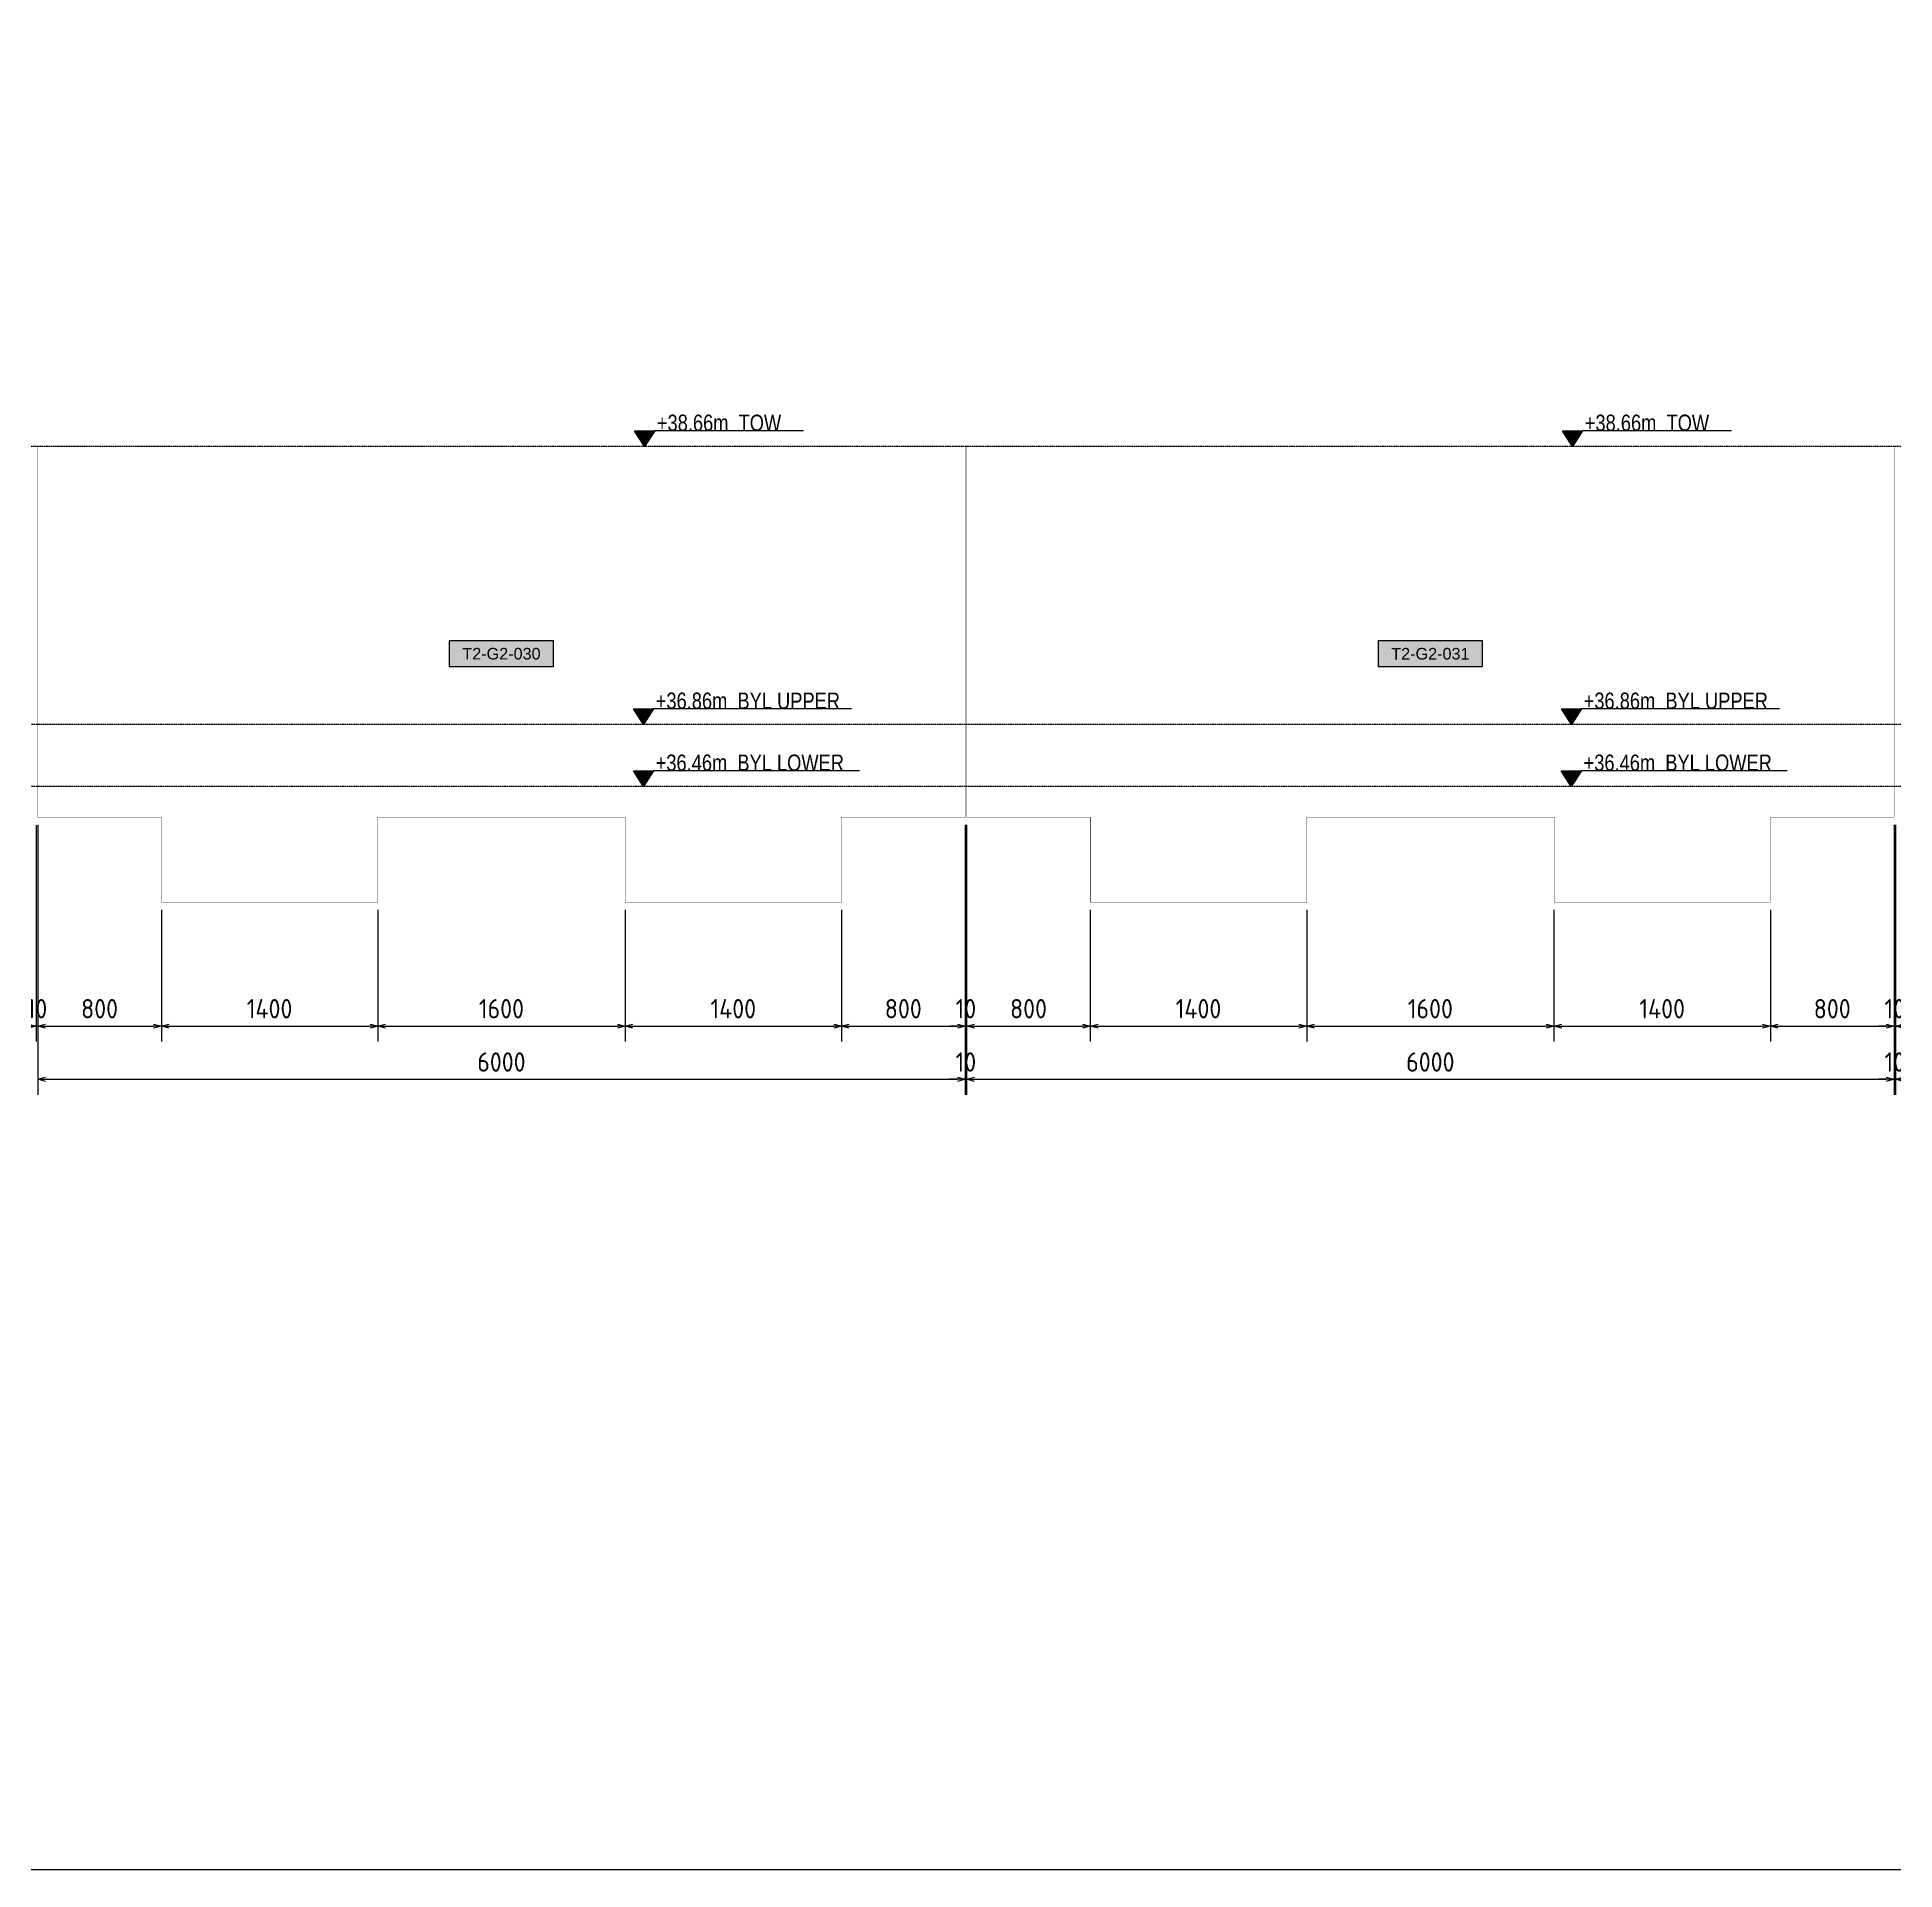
# Model space of a CAD drawing. Header units: centimetres. Extents: x -6122352 to 6876996, y -1694241 to 2592194.
# Drawn here: x 3484458 to 3496477, y 779040 to 790899 of the extents above; entities that cross this region are included whole.
import ezdxf
from ezdxf.enums import TextEntityAlignment as Align

# ---------------------------------------------------------------- set-up
doc = ezdxf.new("R2010")
doc.units = ezdxf.units.CM
doc.header["$MEASUREMENT"] = 0
doc.header["$PDMODE"] = 66
doc.header["$PDSIZE"] = 100
doc.linetypes.add('CENTER', pattern=[2, 1.25, -0.25, 0.25, -0.25])
doc.linetypes.add('DASHED2', pattern=[0.375, 0.25, -0.125])
doc.layers.get('Defpoints').update_dxf_attribs({"color": 255, "linetype": 'CENTER'})
for name, color, linetype in [('@MI-TYPE-01', 30, 'Continuous'), ('@MI-TYPE-02', 6, 'Continuous'), ('JML-Dimension', 1, 'Continuous'), ('PANEL-TAGS', 7, 'Continuous'), ('SECTION', 130, 'Continuous')]:
    doc.layers.add(name, color=color, linetype=linetype)
doc.styles.add('PANELTAG_STYLE', font='arial.ttf')
doc.styles.add('Schueco-BEMSTIL', font='isocpeur.ttf', dxfattribs={"width": 0.9})
doc.styles.add('txt-Pisa-std', font='arial.ttf', dxfattribs={"width": 0.8})
doc.dimstyles.new('MI- JWC-TXT-2.5 MM', dxfattribs={"dimscale": 1.5, "dimtxt": 2.5, "dimasz": 1, "dimexe": 2, "dimexo": 1, "dimgap": 1, "dimtad": 1, "dimdec": 0, "dimdsep": 46, "dimtxsty": 'Schueco-BEMSTIL', "dimblk": 'OPEN30', "dimcen": 0, "dimdle": 2, "dimclrd": 140, "dimclre": 8, "dimclrt": 40, "dimadec": 0, "dimazin": 2, "dimtfac": 1, "dimtdec": 0, "dimtix": 1, "dimtmove": 2, "dimatfit": 3, "dimldrblk": 'OPEN', "dimfxl": 2, "dimlwd": -1, "dimlwe": -1, "dimarcsym": 0})

# ---------------------------------------------------------------- blocks, each defined once
blk = doc.blocks.new('_Open30')
at = {"color": 0, "linetype": 'ByBlock', "lineweight": -2}
for p, q in [((-1, 0.27), (0, 0)), ((0, 0), (-1, -0.27)), ((0, 0), (-1, 0))]:
    blk.add_line(p, q, dxfattribs=at)
blk = doc.blocks.new('*D1815')
at = {"layer": '@MI-TYPE-01', "color": 8, "transparency": 16777216}
for p, q in [((3484452, 785800), (3484452, 784399)), ((3484462, 785801), (3484462, 784399))]:
    blk.add_line(p, q, dxfattribs=at)
at = {"layer": '@MI-TYPE-01', "color": 140, "transparency": 16777216}
for p, q in [((3484402, 784499), (3484352, 784499)), ((3484452, 784499), (3484462, 784499)), ((3484512, 784499), (3484562, 784499))]:
    blk.add_line(p, q, dxfattribs=at)
at = {"layer": 'Defpoints', "color": 0, "transparency": 16777216}
for p in [(3484452, 785850), (3484462, 785851), (3484462, 784499)]:
    blk.add_point(p, dxfattribs=at)
at = {"layer": '@MI-TYPE-01', "color": 140, "transparency": 16777216, "xscale": 50, "yscale": 50, "zscale": 50}
blk.add_blockref('_Open30', (3484452, 784499), dxfattribs=at)
at = {"layer": '@MI-TYPE-01', "color": 140, "transparency": 16777216, "xscale": 50, "yscale": 50, "zscale": 50, "rotation": 180}
blk.add_blockref('_Open30', (3484462, 784499), dxfattribs=at)
at = {"layer": '@MI-TYPE-01', "color": 40, "transparency": 16777216, "insert": (3484457, 784612), "char_height": 125, "attachment_point": 5, "style": 'Schueco-BEMSTIL'}
blk.add_mtext('10', dxfattribs=at)
blk = doc.blocks.new('_Open')
at = {"color": 0, "linetype": 'ByBlock', "lineweight": -2}
for p, q in [((-1, 0.2), (0, 0)), ((-1, -0.2), (0, 0)), ((0, 0), (-1, 0))]:
    blk.add_line(p, q, dxfattribs=at)
blk = doc.blocks.new('*D1816')
at = {"layer": '@MI-TYPE-01', "color": 8, "transparency": 16777216}
for p, q in [((3484462, 785801), (3484462, 784399)), ((3485262, 785251), (3485262, 784399))]:
    blk.add_line(p, q, dxfattribs=at)
at = {"layer": '@MI-TYPE-01', "color": 140, "transparency": 16777216}
blk.add_line((3484512, 784499), (3485212, 784499), dxfattribs=at)
at = {"layer": 'Defpoints', "color": 0, "transparency": 16777216}
for p in [(3484462, 785851), (3485262, 785301), (3485262, 784499)]:
    blk.add_point(p, dxfattribs=at)
at = {"layer": '@MI-TYPE-01', "color": 140, "transparency": 16777216, "xscale": 50, "yscale": 50, "zscale": 50, "rotation": 180}
blk.add_blockref('_Open30', (3484462, 784499), dxfattribs=at)
at = {"layer": '@MI-TYPE-01', "color": 140, "transparency": 16777216, "xscale": 50, "yscale": 50, "zscale": 50}
blk.add_blockref('_Open30', (3485262, 784499), dxfattribs=at)
at = {"layer": '@MI-TYPE-01', "color": 40, "transparency": 16777216, "insert": (3484862, 784612), "char_height": 125, "attachment_point": 5, "style": 'Schueco-BEMSTIL'}
blk.add_mtext('800', dxfattribs=at)
blk = doc.blocks.new('*D1817')
at = {"layer": '@MI-TYPE-01', "color": 8, "transparency": 16777216}
for p, q in [((3485262, 785251), (3485262, 784399)), ((3486662, 785251), (3486662, 784399))]:
    blk.add_line(p, q, dxfattribs=at)
at = {"layer": '@MI-TYPE-01', "color": 140, "transparency": 16777216}
blk.add_line((3485312, 784499), (3486612, 784499), dxfattribs=at)
at = {"layer": 'Defpoints', "color": 0, "transparency": 16777216}
for p in [(3485262, 785301), (3486662, 785301), (3486662, 784499)]:
    blk.add_point(p, dxfattribs=at)
at = {"layer": '@MI-TYPE-01', "color": 140, "transparency": 16777216, "xscale": 50, "yscale": 50, "zscale": 50, "rotation": 180}
blk.add_blockref('_Open30', (3485262, 784499), dxfattribs=at)
at = {"layer": '@MI-TYPE-01', "color": 140, "transparency": 16777216, "xscale": 50, "yscale": 50, "zscale": 50}
blk.add_blockref('_Open30', (3486662, 784499), dxfattribs=at)
at = {"layer": '@MI-TYPE-01', "color": 40, "transparency": 16777216, "insert": (3485962, 784612), "char_height": 125, "attachment_point": 5, "style": 'Schueco-BEMSTIL'}
blk.add_mtext('1400', dxfattribs=at)
blk = doc.blocks.new('*D1818')
at = {"layer": '@MI-TYPE-01', "color": 8, "transparency": 16777216}
for p, q in [((3486662, 785251), (3486662, 784399)), ((3488262, 785251), (3488262, 784399))]:
    blk.add_line(p, q, dxfattribs=at)
at = {"layer": '@MI-TYPE-01', "color": 140, "transparency": 16777216}
blk.add_line((3486712, 784499), (3488212, 784499), dxfattribs=at)
at = {"layer": 'Defpoints', "color": 0, "transparency": 16777216}
for p in [(3486662, 785301), (3488262, 785301), (3488262, 784499)]:
    blk.add_point(p, dxfattribs=at)
at = {"layer": '@MI-TYPE-01', "color": 140, "transparency": 16777216, "xscale": 50, "yscale": 50, "zscale": 50, "rotation": 180}
blk.add_blockref('_Open30', (3486662, 784499), dxfattribs=at)
at = {"layer": '@MI-TYPE-01', "color": 140, "transparency": 16777216, "xscale": 50, "yscale": 50, "zscale": 50}
blk.add_blockref('_Open30', (3488262, 784499), dxfattribs=at)
at = {"layer": '@MI-TYPE-01', "color": 40, "transparency": 16777216, "insert": (3487462, 784612), "char_height": 125, "attachment_point": 5, "style": 'Schueco-BEMSTIL'}
blk.add_mtext('1600', dxfattribs=at)
blk = doc.blocks.new('*D1819')
at = {"layer": '@MI-TYPE-01', "color": 8, "transparency": 16777216}
for p, q in [((3488262, 785251), (3488262, 784399)), ((3489662, 785251), (3489662, 784399))]:
    blk.add_line(p, q, dxfattribs=at)
at = {"layer": '@MI-TYPE-01', "color": 140, "transparency": 16777216}
blk.add_line((3488312, 784499), (3489612, 784499), dxfattribs=at)
at = {"layer": 'Defpoints', "color": 0, "transparency": 16777216}
for p in [(3488262, 785301), (3489662, 785301), (3489662, 784499)]:
    blk.add_point(p, dxfattribs=at)
at = {"layer": '@MI-TYPE-01', "color": 140, "transparency": 16777216, "xscale": 50, "yscale": 50, "zscale": 50, "rotation": 180}
blk.add_blockref('_Open30', (3488262, 784499), dxfattribs=at)
at = {"layer": '@MI-TYPE-01', "color": 140, "transparency": 16777216, "xscale": 50, "yscale": 50, "zscale": 50}
blk.add_blockref('_Open30', (3489662, 784499), dxfattribs=at)
at = {"layer": '@MI-TYPE-01', "color": 40, "transparency": 16777216, "insert": (3488962, 784612), "char_height": 125, "attachment_point": 5, "style": 'Schueco-BEMSTIL'}
blk.add_mtext('1400', dxfattribs=at)
blk = doc.blocks.new('*D1820')
at = {"layer": '@MI-TYPE-01', "color": 8, "transparency": 16777216}
for p, q in [((3490462, 785801), (3490462, 784399)), ((3489662, 785251), (3489662, 784399))]:
    blk.add_line(p, q, dxfattribs=at)
at = {"layer": '@MI-TYPE-01', "color": 140, "transparency": 16777216}
blk.add_line((3489712, 784499), (3490412, 784499), dxfattribs=at)
at = {"layer": 'Defpoints', "color": 0, "transparency": 16777216}
for p in [(3490462, 785851), (3489662, 785301), (3490462, 784499)]:
    blk.add_point(p, dxfattribs=at)
at = {"layer": '@MI-TYPE-01', "color": 140, "transparency": 16777216, "xscale": 50, "yscale": 50, "zscale": 50, "rotation": 180}
blk.add_blockref('_Open30', (3489662, 784499), dxfattribs=at)
at = {"layer": '@MI-TYPE-01', "color": 140, "transparency": 16777216, "xscale": 50, "yscale": 50, "zscale": 50}
blk.add_blockref('_Open30', (3490462, 784499), dxfattribs=at)
at = {"layer": '@MI-TYPE-01', "color": 40, "transparency": 16777216, "insert": (3490062, 784612), "char_height": 125, "attachment_point": 5, "style": 'Schueco-BEMSTIL'}
blk.add_mtext('800', dxfattribs=at)
blk = doc.blocks.new('*D1821')
at = {"layer": '@MI-TYPE-01', "color": 8, "transparency": 16777216}
for p, q in [((3490462, 785801), (3490462, 784399)), ((3490472, 785801), (3490472, 784399))]:
    blk.add_line(p, q, dxfattribs=at)
at = {"layer": '@MI-TYPE-01', "color": 140, "transparency": 16777216}
for p, q in [((3490412, 784499), (3490362, 784499)), ((3490462, 784499), (3490472, 784499)), ((3490522, 784499), (3490572, 784499))]:
    blk.add_line(p, q, dxfattribs=at)
at = {"layer": 'Defpoints', "color": 0, "transparency": 16777216}
for p in [(3490462, 785851), (3490472, 785851), (3490472, 784499)]:
    blk.add_point(p, dxfattribs=at)
at = {"layer": '@MI-TYPE-01', "color": 140, "transparency": 16777216, "xscale": 50, "yscale": 50, "zscale": 50}
blk.add_blockref('_Open30', (3490462, 784499), dxfattribs=at)
at = {"layer": '@MI-TYPE-01', "color": 140, "transparency": 16777216, "xscale": 50, "yscale": 50, "zscale": 50, "rotation": 180}
blk.add_blockref('_Open30', (3490472, 784499), dxfattribs=at)
at = {"layer": '@MI-TYPE-01', "color": 40, "transparency": 16777216, "insert": (3490467, 784612), "char_height": 125, "attachment_point": 5, "style": 'Schueco-BEMSTIL'}
blk.add_mtext('10', dxfattribs=at)
blk = doc.blocks.new('*D1822')
at = {"layer": '@MI-TYPE-01', "color": 8, "transparency": 16777216}
for p, q in [((3490472, 785801), (3490472, 784399)), ((3491272, 785251), (3491272, 784399))]:
    blk.add_line(p, q, dxfattribs=at)
at = {"layer": '@MI-TYPE-01', "color": 140, "transparency": 16777216}
blk.add_line((3490522, 784499), (3491222, 784499), dxfattribs=at)
at = {"layer": 'Defpoints', "color": 0, "transparency": 16777216}
for p in [(3490472, 785851), (3491272, 785301), (3491272, 784499)]:
    blk.add_point(p, dxfattribs=at)
at = {"layer": '@MI-TYPE-01', "color": 140, "transparency": 16777216, "xscale": 50, "yscale": 50, "zscale": 50, "rotation": 180}
blk.add_blockref('_Open30', (3490472, 784499), dxfattribs=at)
at = {"layer": '@MI-TYPE-01', "color": 140, "transparency": 16777216, "xscale": 50, "yscale": 50, "zscale": 50}
blk.add_blockref('_Open30', (3491272, 784499), dxfattribs=at)
at = {"layer": '@MI-TYPE-01', "color": 40, "transparency": 16777216, "insert": (3490872, 784612), "char_height": 125, "attachment_point": 5, "style": 'Schueco-BEMSTIL'}
blk.add_mtext('800', dxfattribs=at)
blk = doc.blocks.new('*D1823')
at = {"layer": '@MI-TYPE-01', "color": 8, "transparency": 16777216}
for p, q in [((3491272, 785251), (3491272, 784399)), ((3492672, 785251), (3492672, 784399))]:
    blk.add_line(p, q, dxfattribs=at)
at = {"layer": '@MI-TYPE-01', "color": 140, "transparency": 16777216}
blk.add_line((3491322, 784499), (3492622, 784499), dxfattribs=at)
at = {"layer": 'Defpoints', "color": 0, "transparency": 16777216}
for p in [(3491272, 785301), (3492672, 785301), (3492672, 784499)]:
    blk.add_point(p, dxfattribs=at)
at = {"layer": '@MI-TYPE-01', "color": 140, "transparency": 16777216, "xscale": 50, "yscale": 50, "zscale": 50, "rotation": 180}
blk.add_blockref('_Open30', (3491272, 784499), dxfattribs=at)
at = {"layer": '@MI-TYPE-01', "color": 140, "transparency": 16777216, "xscale": 50, "yscale": 50, "zscale": 50}
blk.add_blockref('_Open30', (3492672, 784499), dxfattribs=at)
at = {"layer": '@MI-TYPE-01', "color": 40, "transparency": 16777216, "insert": (3491972, 784612), "char_height": 125, "attachment_point": 5, "style": 'Schueco-BEMSTIL'}
blk.add_mtext('1400', dxfattribs=at)
blk = doc.blocks.new('*D1824')
at = {"layer": '@MI-TYPE-01', "color": 8, "transparency": 16777216}
for p, q in [((3492672, 785251), (3492672, 784399)), ((3494272, 785251), (3494272, 784399))]:
    blk.add_line(p, q, dxfattribs=at)
at = {"layer": '@MI-TYPE-01', "color": 140, "transparency": 16777216}
blk.add_line((3492722, 784499), (3494222, 784499), dxfattribs=at)
at = {"layer": 'Defpoints', "color": 0, "transparency": 16777216}
for p in [(3492672, 785301), (3494272, 785301), (3494272, 784499)]:
    blk.add_point(p, dxfattribs=at)
at = {"layer": '@MI-TYPE-01', "color": 140, "transparency": 16777216, "xscale": 50, "yscale": 50, "zscale": 50, "rotation": 180}
blk.add_blockref('_Open30', (3492672, 784499), dxfattribs=at)
at = {"layer": '@MI-TYPE-01', "color": 140, "transparency": 16777216, "xscale": 50, "yscale": 50, "zscale": 50}
blk.add_blockref('_Open30', (3494272, 784499), dxfattribs=at)
at = {"layer": '@MI-TYPE-01', "color": 40, "transparency": 16777216, "insert": (3493472, 784612), "char_height": 125, "attachment_point": 5, "style": 'Schueco-BEMSTIL'}
blk.add_mtext('1600', dxfattribs=at)
blk = doc.blocks.new('*D1825')
at = {"layer": '@MI-TYPE-01', "color": 8, "transparency": 16777216}
for p, q in [((3494272, 785251), (3494272, 784399)), ((3495672, 785251), (3495672, 784399))]:
    blk.add_line(p, q, dxfattribs=at)
at = {"layer": '@MI-TYPE-01', "color": 140, "transparency": 16777216}
blk.add_line((3494322, 784499), (3495622, 784499), dxfattribs=at)
at = {"layer": 'Defpoints', "color": 0, "transparency": 16777216}
for p in [(3494272, 785301), (3495672, 785301), (3495672, 784499)]:
    blk.add_point(p, dxfattribs=at)
at = {"layer": '@MI-TYPE-01', "color": 140, "transparency": 16777216, "xscale": 50, "yscale": 50, "zscale": 50, "rotation": 180}
blk.add_blockref('_Open30', (3494272, 784499), dxfattribs=at)
at = {"layer": '@MI-TYPE-01', "color": 140, "transparency": 16777216, "xscale": 50, "yscale": 50, "zscale": 50}
blk.add_blockref('_Open30', (3495672, 784499), dxfattribs=at)
at = {"layer": '@MI-TYPE-01', "color": 40, "transparency": 16777216, "insert": (3494972, 784612), "char_height": 125, "attachment_point": 5, "style": 'Schueco-BEMSTIL'}
blk.add_mtext('1400', dxfattribs=at)
blk = doc.blocks.new('*D1826')
at = {"layer": '@MI-TYPE-01', "color": 8, "transparency": 16777216}
for p, q in [((3496472, 785801), (3496472, 784399)), ((3495672, 785251), (3495672, 784399))]:
    blk.add_line(p, q, dxfattribs=at)
at = {"layer": '@MI-TYPE-01', "color": 140, "transparency": 16777216}
blk.add_line((3495722, 784499), (3496422, 784499), dxfattribs=at)
at = {"layer": 'Defpoints', "color": 0, "transparency": 16777216}
for p in [(3496472, 785851), (3495672, 785301), (3496472, 784499)]:
    blk.add_point(p, dxfattribs=at)
at = {"layer": '@MI-TYPE-01', "color": 140, "transparency": 16777216, "xscale": 50, "yscale": 50, "zscale": 50, "rotation": 180}
blk.add_blockref('_Open30', (3495672, 784499), dxfattribs=at)
at = {"layer": '@MI-TYPE-01', "color": 140, "transparency": 16777216, "xscale": 50, "yscale": 50, "zscale": 50}
blk.add_blockref('_Open30', (3496472, 784499), dxfattribs=at)
at = {"layer": '@MI-TYPE-01', "color": 40, "transparency": 16777216, "insert": (3496072, 784612), "char_height": 125, "attachment_point": 5, "style": 'Schueco-BEMSTIL'}
blk.add_mtext('800', dxfattribs=at)
blk = doc.blocks.new('*D1827')
at = {"layer": '@MI-TYPE-01', "color": 8, "transparency": 16777216}
for p, q in [((3496472, 785801), (3496472, 784399)), ((3496482, 785801), (3496482, 784399))]:
    blk.add_line(p, q, dxfattribs=at)
at = {"layer": '@MI-TYPE-01', "color": 140, "transparency": 16777216}
for p, q in [((3496422, 784499), (3496372, 784499)), ((3496472, 784499), (3496482, 784499)), ((3496532, 784499), (3496582, 784499))]:
    blk.add_line(p, q, dxfattribs=at)
at = {"layer": 'Defpoints', "color": 0, "transparency": 16777216}
for p in [(3496472, 785851), (3496482, 785851), (3496482, 784499)]:
    blk.add_point(p, dxfattribs=at)
at = {"layer": '@MI-TYPE-01', "color": 140, "transparency": 16777216, "xscale": 50, "yscale": 50, "zscale": 50}
blk.add_blockref('_Open30', (3496472, 784499), dxfattribs=at)
at = {"layer": '@MI-TYPE-01', "color": 140, "transparency": 16777216, "xscale": 50, "yscale": 50, "zscale": 50, "rotation": 180}
blk.add_blockref('_Open30', (3496482, 784499), dxfattribs=at)
at = {"layer": '@MI-TYPE-01', "color": 40, "transparency": 16777216, "insert": (3496477, 784612), "char_height": 125, "attachment_point": 5, "style": 'Schueco-BEMSTIL'}
blk.add_mtext('10', dxfattribs=at)
blk = doc.blocks.new('*D1851')
at = {"layer": '@MI-TYPE-01', "color": 8, "transparency": 16777216}
for p, q in [((3484462, 785801), (3484462, 784055)), ((3490462, 785801), (3490462, 784055))]:
    blk.add_line(p, q, dxfattribs=at)
at = {"layer": '@MI-TYPE-01', "color": 140, "transparency": 16777216}
blk.add_line((3484512, 784155), (3490412, 784155), dxfattribs=at)
at = {"layer": 'Defpoints', "color": 0, "transparency": 16777216}
for p in [(3484462, 785851), (3490462, 785851), (3490462, 784155)]:
    blk.add_point(p, dxfattribs=at)
at = {"layer": '@MI-TYPE-01', "color": 140, "transparency": 16777216, "xscale": 50, "yscale": 50, "zscale": 50, "rotation": 180}
blk.add_blockref('_Open30', (3484462, 784155), dxfattribs=at)
at = {"layer": '@MI-TYPE-01', "color": 140, "transparency": 16777216, "xscale": 50, "yscale": 50, "zscale": 50}
blk.add_blockref('_Open30', (3490462, 784155), dxfattribs=at)
at = {"layer": '@MI-TYPE-01', "color": 40, "transparency": 16777216, "insert": (3487462, 784267), "char_height": 125, "attachment_point": 5, "style": 'Schueco-BEMSTIL'}
blk.add_mtext('6000', dxfattribs=at)
blk = doc.blocks.new('*D1852')
at = {"layer": '@MI-TYPE-01', "color": 8, "transparency": 16777216}
for p, q in [((3490462, 785801), (3490462, 784055)), ((3490472, 785801), (3490472, 784055))]:
    blk.add_line(p, q, dxfattribs=at)
at = {"layer": '@MI-TYPE-01', "color": 140, "transparency": 16777216}
for p, q in [((3490412, 784155), (3490362, 784155)), ((3490462, 784155), (3490472, 784155)), ((3490522, 784155), (3490572, 784155))]:
    blk.add_line(p, q, dxfattribs=at)
at = {"layer": 'Defpoints', "color": 0, "transparency": 16777216}
for p in [(3490462, 785851), (3490472, 785851), (3490472, 784155)]:
    blk.add_point(p, dxfattribs=at)
at = {"layer": '@MI-TYPE-01', "color": 140, "transparency": 16777216, "xscale": 50, "yscale": 50, "zscale": 50}
blk.add_blockref('_Open30', (3490462, 784155), dxfattribs=at)
at = {"layer": '@MI-TYPE-01', "color": 140, "transparency": 16777216, "xscale": 50, "yscale": 50, "zscale": 50, "rotation": 180}
blk.add_blockref('_Open30', (3490472, 784155), dxfattribs=at)
at = {"layer": '@MI-TYPE-01', "color": 40, "transparency": 16777216, "insert": (3490467, 784267), "char_height": 125, "attachment_point": 5, "style": 'Schueco-BEMSTIL'}
blk.add_mtext('10', dxfattribs=at)
blk = doc.blocks.new('*D1853')
at = {"layer": '@MI-TYPE-01', "color": 8, "transparency": 16777216}
for p, q in [((3490472, 785801), (3490472, 784055)), ((3496472, 785801), (3496472, 784055))]:
    blk.add_line(p, q, dxfattribs=at)
at = {"layer": '@MI-TYPE-01', "color": 140, "transparency": 16777216}
blk.add_line((3490522, 784155), (3496422, 784155), dxfattribs=at)
at = {"layer": 'Defpoints', "color": 0, "transparency": 16777216}
for p in [(3490472, 785851), (3496472, 785851), (3496472, 784155)]:
    blk.add_point(p, dxfattribs=at)
at = {"layer": '@MI-TYPE-01', "color": 140, "transparency": 16777216, "xscale": 50, "yscale": 50, "zscale": 50, "rotation": 180}
blk.add_blockref('_Open30', (3490472, 784155), dxfattribs=at)
at = {"layer": '@MI-TYPE-01', "color": 140, "transparency": 16777216, "xscale": 50, "yscale": 50, "zscale": 50}
blk.add_blockref('_Open30', (3496472, 784155), dxfattribs=at)
at = {"layer": '@MI-TYPE-01', "color": 40, "transparency": 16777216, "insert": (3493472, 784267), "char_height": 125, "attachment_point": 5, "style": 'Schueco-BEMSTIL'}
blk.add_mtext('6000', dxfattribs=at)
blk = doc.blocks.new('*D1854')
at = {"layer": '@MI-TYPE-01', "color": 8, "transparency": 16777216}
for p, q in [((3496472, 785801), (3496472, 784055)), ((3496482, 785801), (3496482, 784055))]:
    blk.add_line(p, q, dxfattribs=at)
at = {"layer": '@MI-TYPE-01', "color": 140, "transparency": 16777216}
for p, q in [((3496422, 784155), (3496372, 784155)), ((3496472, 784155), (3496482, 784155)), ((3496532, 784155), (3496582, 784155))]:
    blk.add_line(p, q, dxfattribs=at)
at = {"layer": 'Defpoints', "color": 0, "transparency": 16777216}
for p in [(3496472, 785851), (3496482, 785851), (3496482, 784155)]:
    blk.add_point(p, dxfattribs=at)
at = {"layer": '@MI-TYPE-01', "color": 140, "transparency": 16777216, "xscale": 50, "yscale": 50, "zscale": 50}
blk.add_blockref('_Open30', (3496472, 784155), dxfattribs=at)
at = {"layer": '@MI-TYPE-01', "color": 140, "transparency": 16777216, "xscale": 50, "yscale": 50, "zscale": 50, "rotation": 180}
blk.add_blockref('_Open30', (3496482, 784155), dxfattribs=at)
at = {"layer": '@MI-TYPE-01', "color": 40, "transparency": 16777216, "insert": (3496477, 784267), "char_height": 125, "attachment_point": 5, "style": 'Schueco-BEMSTIL'}
blk.add_mtext('10', dxfattribs=at)
blk = doc.blocks.new('*U1142')
at = {"layer": 'JML-Dimension'}
h = blk.add_hatch(color=10, dxfattribs=at)
h.dxf.hatch_style = 1
h.paths.add_polyline_path([(0, 0), (-1.54, 2.37), (1.54, 2.37)])
blk.add_line((24.31, 2.37), (1.54, 2.37), dxfattribs=at)
blk.add_lwpolyline([(0, 0), (-1.54, 2.37), (1.54, 2.37), (0, 0)], dxfattribs=at)
at = {"color": 5, "style": 'txt-Pisa-std', "width": 0.8}
blk.add_attdef('+0.0', text='', height=2.5, dxfattribs=at).set_placement((1.87, 2.37), align=Align.BOTTOM_LEFT)
blk = doc.blocks.new('*U1445')
at = {"layer": 'JML-Dimension'}
h = blk.add_hatch(color=10, dxfattribs=at)
h.dxf.hatch_style = 1
h.paths.add_polyline_path([(0, 0), (-1.54, 2.37), (1.54, 2.37)])
blk.add_line((31.81, 2.37), (1.54, 2.37), dxfattribs=at)
blk.add_lwpolyline([(0, 0), (-1.54, 2.37), (1.54, 2.37), (0, 0)], dxfattribs=at)
at = {"color": 5, "style": 'txt-Pisa-std', "width": 0.8}
blk.add_attdef('+0.0', text='', height=2.5, dxfattribs=at).set_placement((1.87, 2.37), align=Align.BOTTOM_LEFT)
blk = doc.blocks.new('*U1446')
at = {"layer": 'JML-Dimension'}
h = blk.add_hatch(color=10, dxfattribs=at)
h.dxf.hatch_style = 1
h.paths.add_polyline_path([(0, 0), (-1.54, 2.37), (1.54, 2.37)])
blk.add_line((33.03, 2.37), (1.54, 2.37), dxfattribs=at)
blk.add_lwpolyline([(0, 0), (-1.54, 2.37), (1.54, 2.37), (0, 0)], dxfattribs=at)
at = {"color": 5, "style": 'txt-Pisa-std', "width": 0.8}
blk.add_attdef('+0.0', text='', height=2.5, dxfattribs=at).set_placement((1.87, 2.37), align=Align.BOTTOM_LEFT)
blk = doc.blocks.new('PANELTAG')
at = {"layer": 'PANEL-TAGS', "color": 1}
blk.add_lwpolyline([(-13.5, -3.3), (13.5, -3.3), (13.5, 3.3), (-13.5, 3.3)], close=True, dxfattribs=at)
at = {"layer": 'PANEL-TAGS', "color": 40, "true_color": 0xffd700}
blk.add_solid([(-13.5, -3.3), (13.5, -3.3), (-13.5, 3.3), (13.5, 3.3)], dxfattribs=at)
at = {"layer": 'PANEL-TAGS', "color": 5, "style": 'PANELTAG_STYLE'}
blk.add_attdef('TAGNO', text='', height=3, dxfattribs=at).set_placement((0, 0), align=Align.CENTER)

msp = doc.modelspace()

# ---------------------------------------------------------------- linework, layer by layer
msp.add_lwpolyline([(3278170.28592, 802757.28808), (3588252.33865, 802757.28808), (3588252.33865, 779039.77254), (3278170.28592, 779039.77254)], close=True)
at = {"layer": '@MI-TYPE-01', "const_width": 2.5}
for points in [[(3490462.2576, 788252.13772), (3484462.2576, 788252.13772), (3484462.2576, 785850.96728), (3485262.2576, 785850.96728), (3485262.2576, 785301.23722), (3486662.2576, 785301.23722), (3486662.2576, 785850.96728), (3488262.2576, 785850.96728), (3488262.2576, 785301.23722), (3489662.2576, 785301.23722), (3489662.2576, 785850.93937), (3490462.2576, 785850.99519)], [(3496472.25396, 788251.86778), (3490472.25396, 788251.86778), (3490472.25396, 785850.96728), (3491272.25396, 785850.96728), (3491272.25396, 785300.96728), (3492672.25396, 785300.96728), (3492672.25396, 785850.96728), (3494272.25396, 785850.96728), (3494272.25396, 785300.96728), (3495672.25396, 785300.96728), (3495672.25396, 785850.96728), (3496472.25396, 785851.0231)]]:
    msp.add_lwpolyline(points, close=True, dxfattribs=at)
at = {"layer": '@MI-TYPE-02', "color": 160, "linetype": 'DASHED2', "ltscale": 5}
for points in [[(3435203.18591, 788251.32789), (3561055.87609, 788251.32789)], [(3520497.04534, 786450.51811), (3478212.26489, 786450.51811)], [(3520497.04534, 786050.51811), (3478222.26124, 786050.51811)]]:
    msp.add_lwpolyline(points, dxfattribs=at)

# ---------------------------------------------------------------- block references
at = {"layer": 'PANEL-TAGS'}
ref = msp.add_blockref('PANELTAG', (3487462.25741, 786909.13182), dxfattribs=dict(at, xscale=25, yscale=25, zscale=25))
ref.add_attrib('TAGNO', 'T2-G2-030', dxfattribs={"color": 5, "height": 75, "style": 'PANELTAG_STYLE'}).set_placement((3487462.25741, 786909.13182), align=Align.MIDDLE_CENTER)
ref = msp.add_blockref('PANELTAG', (3493472.25013, 786908.92068), dxfattribs=dict(at, xscale=25, yscale=25, zscale=25))
ref.add_attrib('TAGNO', 'T2-G2-031', dxfattribs={"color": 5, "height": 75, "style": 'PANELTAG_STYLE'}).set_placement((3493472.25013, 786908.92068), align=Align.MIDDLE_CENTER)
at = {"layer": 'SECTION', "color": 6}
ref = msp.add_blockref('*U1142', (3488388.4631, 788249.97818), dxfattribs=dict(at, xscale=42.30147098076819, yscale=42.30147098076819, zscale=42.30147098076819))
ref.add_attrib('+0.0', '+38.66m  TOW', (3488467.59175, 788350.23524), dxfattribs={"layer": 'JML-Dimension', "color": 5, "height": 105.7536775, "style": 'txt-Pisa-std', "width": 0.8})
ref = msp.add_blockref('*U1142', (3494391.97418, 788249.97818), dxfattribs=dict(at, xscale=42.30147098076819, yscale=42.30147098076819, zscale=42.30147098076819))
ref.add_attrib('+0.0', '+38.66m  TOW', (3494471.10283, 788350.23524), dxfattribs={"layer": 'JML-Dimension', "color": 5, "height": 105.7536775, "style": 'txt-Pisa-std', "width": 0.8})
ref = msp.add_blockref('*U1445', (3488381.16961, 786451.32789), dxfattribs=dict(at, xscale=42.30147098076819, yscale=42.30147098076819, zscale=42.30147098076819))
ref.add_attrib('+0.0', '+36.86m  BYL UPPER', (3488460.29826, 786551.58496), dxfattribs={"layer": 'JML-Dimension', "color": 5, "height": 105.7536775, "style": 'txt-Pisa-std', "width": 0.8})
ref = msp.add_blockref('*U1445', (3494384.68069, 786451.32789), dxfattribs=dict(at, xscale=42.30147098076819, yscale=42.30147098076819, zscale=42.30147098076819))
ref.add_attrib('+0.0', '+36.86m  BYL UPPER', (3494463.80934, 786551.58496), dxfattribs={"layer": 'JML-Dimension', "color": 5, "height": 105.7536775, "style": 'txt-Pisa-std', "width": 0.8})
ref = msp.add_blockref('*U1446', (3488380.6296, 786050.51811), dxfattribs=dict(at, xscale=42.30147098076819, yscale=42.30147098076819, zscale=42.30147098076819))
ref.add_attrib('+0.0', '+36.46m  BYL LOWER', (3488459.75825, 786150.77517), dxfattribs={"layer": 'JML-Dimension', "color": 5, "height": 105.7536775, "style": 'txt-Pisa-std', "width": 0.8})
ref = msp.add_blockref('*U1446', (3494384.14068, 786050.51811), dxfattribs=dict(at, xscale=42.30147098076819, yscale=42.30147098076819, zscale=42.30147098076819))
ref.add_attrib('+0.0', '+36.46m  BYL LOWER', (3494463.26933, 786150.77517), dxfattribs={"layer": 'JML-Dimension', "color": 5, "height": 105.7536775, "style": 'txt-Pisa-std', "width": 0.8})

# ---------------------------------------------------------------- dimensions: what is measured, and where the dimension line sits
at = {"layer": '@MI-TYPE-01'}
for base, p1, p2, picture, middle in [((3484462.2576, 784499.03655), (3484452.2576, 785850.4274), (3484462.2576, 785850.96728), '*D1815', (3484457.2576, 784611.53655)), ((3490462.2576, 784154.6572), (3484462.2576, 785850.96728), (3490462.2576, 785850.99519), '*D1851', (3487462.2576, 784267.1572)), ((3485262.2576, 784499.03655), (3484462.2576, 785850.96728), (3485262.2576, 785301.23722), '*D1816', (3484862.2576, 784611.53655)), ((3490462.2576, 784499.03655), (3489662.2576, 785301.23722), (3490462.2576, 785850.99519), '*D1820', (3490062.2576, 784611.53655)), ((3490472.25396, 784499.03655), (3490462.2576, 785850.99519), (3490472.25396, 785850.96728), '*D1821', (3490467.25578, 784611.53655)), ((3490472.25396, 784154.6572), (3490462.2576, 785850.99519), (3490472.25396, 785850.96728), '*D1852', (3490467.25578, 784267.1572)), ((3496472.25396, 784154.6572), (3490472.25396, 785850.96728), (3496472.25396, 785851.0231), '*D1853', (3493472.25396, 784267.1572)), ((3491272.25396, 784499.03655), (3490472.25396, 785850.96728), (3491272.25396, 785300.96728), '*D1822', (3490872.25396, 784611.53655)), ((3496472.25396, 784499.03655), (3495672.25396, 785300.96728), (3496472.25396, 785851.0231), '*D1826', (3496072.25396, 784611.53655)), ((3496482.25031, 784499.03655), (3496472.25396, 785851.0231), (3496482.25031, 785850.69734), '*D1827', (3496477.25213, 784611.53655)), ((3496482.25031, 784154.6572), (3496472.25396, 785851.0231), (3496482.25031, 785850.69734), '*D1854', (3496477.25213, 784267.1572)), ((3486662.2576, 784499.03655), (3485262.2576, 785301.23722), (3486662.2576, 785301.23722), '*D1817', (3485962.2576, 784611.53655)), ((3488262.2576, 784499.03655), (3486662.2576, 785301.23722), (3488262.2576, 785301.23722), '*D1818', (3487462.2576, 784611.53655)), ((3489662.2576, 784499.03655), (3488262.2576, 785301.23722), (3489662.2576, 785301.23722), '*D1819', (3488962.2576, 784611.53655)), ((3492672.25396, 784499.03655), (3491272.25396, 785300.96728), (3492672.25396, 785300.96728), '*D1823', (3491972.25396, 784611.53655)), ((3494272.25396, 784499.03655), (3492672.25396, 785300.96728), (3494272.25396, 785300.96728), '*D1824', (3493472.25396, 784611.53655)), ((3495672.25396, 784499.03655), (3494272.25396, 785300.96728), (3495672.25396, 785300.96728), '*D1825', (3494972.25396, 784611.53655))]:
    dim = msp.add_linear_dim(base=base, p1=p1, p2=p2, dimstyle='MI- JWC-TXT-2.5 MM', dxfattribs=at)
    dim.commit()
    dim.dimension.update_dxf_attribs({"geometry": picture, "text_midpoint": middle})

doc.saveas('drawing.dxf')
